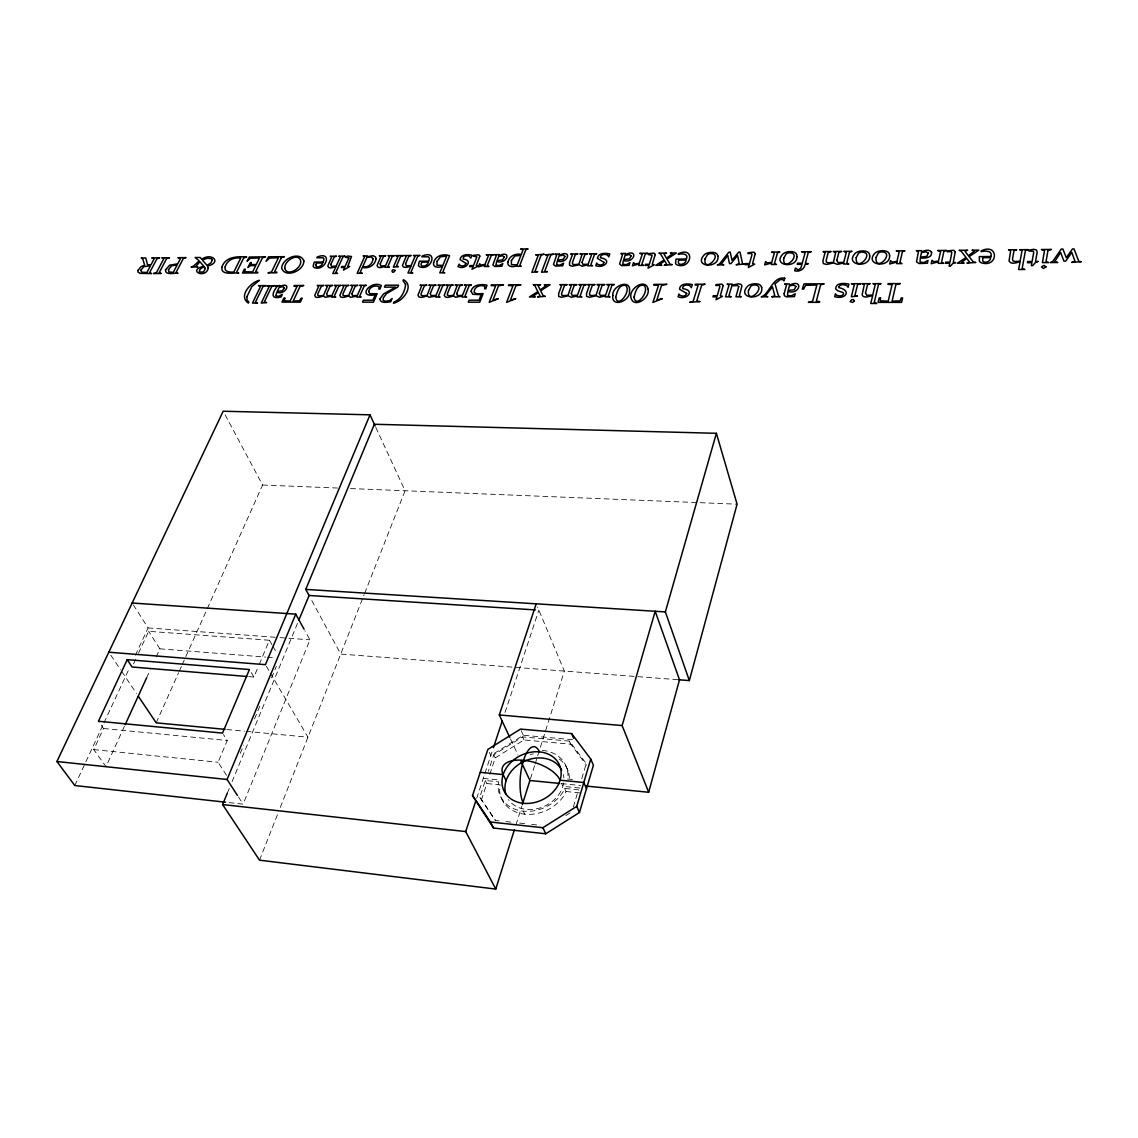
<?xml version="1.0" encoding="UTF-8"?>
<svg xmlns="http://www.w3.org/2000/svg" width="1138" height="1138" viewBox="0 0 1138 1138"><rect width="100%" height="100%" fill="white"/><g stroke="black" fill="none" stroke-linecap="round" stroke-linejoin="round"><path stroke-width="0.75" stroke-dasharray="5 3.75" d="M573.367 806.913L578.46 789.829L564.661 788.449L563.21 791.635A36.16 29.161 -25.5 0 1 523.437 811.166A36.16 29.161 -25.5 0 1 498.088 785.064L498.657 781.834L485.3 780.497L479.795 797.212L495.201 820.583M581.774 778.705L586.269 763.584L569.455 741.108L522.584 736.883L493.764 754.85L488.344 771.265M515.955 824.865L521.816 806.273M530.45 778.805L534.689 765.348M535.102 764.025L564.348 671.079L537.549 607.023M481.317 800.227L486.808 783.541L485.3 780.497M489.838 774.309L495.229 757.894L523.992 739.956L570.792 744.209L586.539 765.277M476.694 798.321L492.854 749.373M505.044 712.473L538.857 610.139M259.521 860.172L277.715 813.997M280.304 807.411L364.117 594.69M364.672 593.311L405.071 490.763L374.359 424.261M229.094 802.589L243.119 804.139L309.949 639.812L304.941 630.751M240.246 753.37L243.646 745.162M254.528 718.903L260.659 704.123M271.541 677.864L276.306 666.37M227.33 793.115L229.364 788.207M232.067 781.678L297.559 623.24M226.533 775.291L218.069 762.261L227.23 740.497L223.475 734.579M248.625 676.612L253.916 677.053L258.625 665.858M259.308 664.251L269.393 640.267L148.651 631.306L137.129 656.142M156.191 722.843L178.623 672.686M179.349 671.064L181.511 666.214M182.236 664.592L262.579 485.016L223.19 411.231M564.661 788.449L566.027 791.507L564.59 794.694A36.089 29.147 -25.5 0 1 524.903 814.196A36.089 29.147 -25.5 0 1 499.568 788.108L500.137 784.879L486.808 783.541M124.44 726.272L105.99 766.614L93.743 749.586L103.53 728.505L98.437 721.264M146.589 677.864L150.287 669.798M156.191 656.896L159.875 648.831L148.651 631.306M133.53 663.895L136.404 657.693M74.809 785.533L103.231 724.422M103.985 722.815L129.405 668.134M135.394 655.275L148.096 627.934L132.15 603.012M565.842 815.59L571.774 811.835M572.556 739.7L523.352 735.262L490.819 755.532L489.34 752.474M262.579 485.016L339.978 488.131M350.532 488.558L737.083 504.177M148.096 627.934L278.284 637.493M280.048 637.621L287.075 638.134M288.839 638.262L309.949 639.812M677.722 679.699L340.731 654.08L310.702 598.545M159.875 648.831L265.609 657.067M267.373 657.195L274.429 657.75M226.789 729.515L244.442 731.179M246.206 731.35L307.971 737.182L269.862 672.217M103.53 728.505L227.23 740.497M567.506 779.032L572.67 779.53M561.361 783.613L580.565 785.519M483.266 778.406L499.084 779.985M579.74 788.022L562.869 786.344L561.489 783.271M566.027 791.507L579.811 792.902M93.743 749.586L218.069 762.261M499.098 820.854L495.684 820.484L479.795 797.212M505.955 821.593L511.09 822.148M519.653 823.087L524.789 823.642M531.631 824.381L538.487 825.121M110.77 655.147L120.642 669.869M121.638 671.335L136.446 693.412M238.397 796.899L243.119 804.139M251.228 672.544L253.916 677.053M266.32 666.185L268.981 670.709M269.393 640.267L271.982 644.734M272.836 646.228L277.131 653.681M502.299 799.616L503.793 802.646M493.764 754.85L495.229 757.894M523.267 811.152L524.718 814.182M510.507 738.932L517.975 754.921M522.584 736.883L523.992 739.956M521.218 730.639L523.352 735.262M566.838 768.122L568.189 771.194M569.455 741.108L570.792 744.209M563.367 774.665A30.498 24.638 -25.5 0 1 563.865 777.923M563.651 782.944A30.498 24.638 -25.5 0 1 539.753 808.008A30.498 24.638 -25.5 0 1 508.53 799.673M559.213 759.003A36.089 29.147 -25.5 0 1 569.37 778.847M530.294 754.508A36.089 29.147 -25.5 0 1 533.309 753.868M542.342 750.355A36.16 29.161 -25.5 0 1 568.004 775.775"/><path stroke-width="1.5" d="M991.056 256.263C992.649 250.26 984.697 250.787 981.041 251.64L981.198 250.858C998.609 242.437 998.68 267.345 982.122 263.034A5.761 3.798 -10 0 1 979.405 261.185L979.306 256.605L990.999 256.505M686.499 258.781C688.817 253.404 681.477 253.447 678.205 254.414L678.433 253.689C695.346 246.064 691.577 269.293 677.722 265.168A5.292 3.457 -16.9 0 1 675.545 263.419L676.029 259.094L686.427 259.009M678.717 679.77L689.344 680.581L737.083 504.177L716.385 433.308L374.359 424.261L305.752 589.399L309.081 595.558L298.91 619.968M648.674 792.261L679.5 679.827L655.189 611.262L622.13 725.546L648.674 792.261L585.8 786.031M689.344 680.581L665.36 611.903L716.385 433.308M579.455 812.504L593.396 765.262L590.75 759.046L571.646 733.626L520.521 729.088L487.861 749.416L472.526 795.59L493.508 828.037L545.756 833.784L579.455 812.504L576.724 806.373L590.75 759.046M227.33 793.115L222.607 804.552L259.521 860.172L495.755 889.077L514.362 829.929M522.342 804.58L529.782 780.924M495.755 889.077L465.698 831.565L475.684 801.365M493.408 747.694L502.285 720.852M509.753 737.339L499.298 714.963L536.211 603.823M428.813 260.915L429.439 258.255L428.514 256.832L421.842 256.761L422.141 256.064C438.471 249.137 431.985 270.887 420.192 266.975A4.979 3.144 -22.3 0 1 418.443 265.31L419.367 261.214L428.713 261.128M323.292 261.783L324.017 259.194L323.206 257.8L316.833 257.729L317.161 257.046C333.221 250.403 325.752 271.527 314.742 267.714A4.865 3.001 -24.2 0 1 313.149 266.093L314.244 262.081L323.178 261.996M237.458 795.448L227.074 779.487L295.738 614.15L132.15 603.012M225.594 802.205L74.809 785.533L56.9 761.521L223.19 411.231L370.006 414.829L265.439 664.663L108.793 652.202M125.18 724.664L146.589 677.864M127.214 659.656L98.437 721.264L222.536 733.1L249.435 669.542L127.214 659.656L132.093 666.996L246.861 676.47M472.526 795.59L490.478 822.02L542.897 827.71L576.724 806.373M305.752 589.399L665.36 611.903M309.038 595.473L535.315 609.911M499.298 714.963L622.13 725.546M225.025 729.344L156.191 722.843L138.409 696.356M480.25 772.332L503.167 774.58A30.698 14.965 18.2 0 1 523.693 760.298A30.698 14.965 18.2 0 1 560.109 780.184L583.794 782.517L586.483 788.691M559.611 783.442L529.924 780.497L520.962 761.308M56.9 761.521L227.074 779.487M222.607 804.552L465.698 831.565M295.738 614.15L304.102 629.243M490.478 822.02L493.508 828.037M503.167 774.58L506.111 780.682M542.897 827.71L545.756 833.784M370.006 414.829L375.127 425.911M571.646 733.626L573.652 738.292M505.756 793.869A30.498 24.638 -25.5 0 1 525.329 760.824A30.498 24.638 -25.5 0 1 561.717 770.127M523.324 803.3A30.882 10.982 -84.8 0 1 523.452 760.511A30.882 10.982 -84.8 0 1 539.483 751.877M761.706 287.573C763.84 301.2 736.03 299.194 747.438 286.406A6.629 4.424 -15.2 0 1 751.549 284.201C754.978 283.49 760.838 283.092 761.706 287.573M205.381 268.468L203.474 271.982L199.235 272.01L199.918 269.493L201.952 267.814L204.442 266.961L205.381 268.468M838.834 286.861L838.82 287.644C851.85 290.218 845.847 300.005 834.68 296.677L835.406 293.832L836.743 295.354L839.83 295.994L842.376 295.439L843.585 293.931L843.173 292.608L837.653 290.702L835.676 288.881C835.648 282.409 844.595 283.106 848.905 284.116L848.109 287.302L846.729 285.496L843.187 284.571L840.214 285.154L838.834 286.861M405.569 284.358C405.028 291.57 400.989 299.45 393.876 302.111L393.407 303.177C402.752 301.655 414.986 285.923 403.464 279.692L403.008 280.745L405.569 284.358M717.95 255.993C719.813 269.109 692.871 267.33 704.138 254.955A6.472 4.225 -16.2 0 1 708.163 252.807C711.449 252.11 717.168 251.64 717.95 255.993M955.237 251.768L953.303 262.081L955.635 262.693L953.018 263.248L950.372 266.207L949.106 266.207L949.732 263.262L945.422 263.291L945.678 262.138L949.974 262.11L951.852 252.522L950.927 251.626L947.229 251.768L947.413 250.886L953.644 250.26L955.237 251.768M315.795 264.884C315.567 269.407 322.566 265.837 322.708 262.978L316.478 263.02L315.795 264.884M931.609 252.423C932.065 258.411 924.341 258.127 920.258 258.127L920.073 262.096L924.028 262.537L928.011 260.417L927.385 263.234L919.035 263.547L916.503 261.825L918.451 251.626L916.36 250.701L921.439 250.644L921.524 251.925C924.312 250.488 929.945 248.738 931.609 252.423M373.051 258.639C372.823 263.675 368.015 268.17 362.837 266.477L366.891 257.387L371.258 256.946L373.051 258.639M471.089 291.214L472.725 294.301L481.189 294.671L479.013 300.204L469.069 300.204L468.273 302.196L479.738 302.196L483.138 293.59L476.651 293.803L474.148 292.324C473.835 286.819 480.407 284.23 484.859 286.392L484.66 288.81L485.77 288.81L487.007 285.183C481.402 283.888 472.739 284.386 471.089 291.214M865.506 293.063L866.786 295.311L872.718 295.041L875.207 284.628L872.946 283.661L881.054 283.632L878.479 284.614L874.212 302.523L876.758 303.49L870.698 303.49L872.704 295.681L866.103 297.089L863.301 296.534L862.106 294.884L864.283 284.656L862.291 283.703L870.229 283.675L867.54 284.642L865.506 293.063M368.684 291.499L369.765 293.661L377.162 293.732L373.492 302.153L362.524 302.153L363.378 300.204L372.88 300.204L375.256 294.799C356.308 298.184 370.675 279.564 381.287 285.524L379.921 289.052L378.854 289.066L379.167 286.705C375.085 284.827 369.466 286.733 368.684 291.499M836.786 260.417L838.066 262.579L843.756 262.295L846.302 252.295L843.841 251.384L851.992 251.299L849.474 252.266L846.757 263.049L848.806 263.973L843.514 264.016L843.614 262.978L837.369 264.386L833.628 262.949L826.515 264.471L823.329 263.561L822.916 260.773L825.093 252.494L823.03 251.583L831.153 251.498L828.236 252.465L826.145 260.502L826.444 262.238L828.592 262.793L833.457 262.295L835.69 252.394L833.244 251.484L841.75 251.398L838.862 252.366L836.786 260.417M379.921 298.896C380.049 303.946 387.56 302.096 390.732 301.798L392.141 298.512L389.594 300.603L385.924 301.286L383.165 300.418L383.293 297.9L386.522 293.618L397.802 287.032L398.584 285.169L385.327 285.211L384.488 287.146L395.64 287.117L383.534 293.974L379.921 298.896M784.153 293.576L784.324 295.724L786.401 296.862L794.466 296.591L795.234 293.775L791.28 295.88L787.482 295.411L787.894 291.428C800.242 295.197 803.727 278.042 789.473 285.211L789.473 283.931L784.566 283.945L786.529 284.898L784.153 293.576M928.295 253.148L926.816 256.349L920.471 257.174L921.481 252.622L925.934 251.825L928.295 253.148M880.485 297.943L880.328 300.873L888.237 301.129L892.064 284.713L887.939 284.358L888.109 283.618L900.357 283.575L895.876 284.699L892.078 301.157L900.058 300.873L901.268 297.928L902.605 297.928L901.595 302.381L878.095 302.367L879.148 297.943L880.485 297.943M686.683 293.419L685.403 295.581L682.971 296.122L680.111 295.496L678.945 294.031L678.077 296.79C686.712 300.375 695.83 290.517 682.914 288.668L682.587 288.028C682.843 284.543 687.864 284.457 690.169 285.937L691.335 287.686L692.302 284.6C688.063 283.547 679.827 283.12 679.542 289.223L686.683 293.419M284.756 268.027C286.705 277.288 301.3 268.739 300.788 261.228C298.91 251.882 284.287 260.574 284.756 268.027M625.374 253.447L625.288 254.656C639.015 247.899 634.463 263.988 623.396 260.517L622.728 264.258L626.199 264.67L629.997 262.679L629.101 265.339L621.618 265.638L619.598 264.002L622.6 254.371L620.85 253.489L625.374 253.447M208.254 267.971C205.95 279.535 186.39 270.503 203.802 266.221L199.918 261.74L196.205 266.036L197.813 266.961L191.099 267.017L193.616 266.05L199.15 260.83L195.124 257.515L200.16 257.473L201.739 259.265C211.568 252.152 222.465 262.281 207.514 266.136L208.254 267.971M634.037 297.075C635.63 308.91 649.001 292.523 644.72 286.207A3.414 2.262 -17.8 0 0 642.316 285.183C636.626 285.595 635.274 292.651 634.037 297.075M982.606 257.686L982.834 261.214C985.551 263.845 990.558 261.256 990.743 257.615L982.606 257.686M246.903 296.691L246.989 299.835L248.881 302.054L248.369 303.092C237.956 296.307 250.73 282.068 259.421 280.318L251.825 286.62L246.903 296.691M559.412 254.073L559.299 255.268C572.883 248.639 567.933 264.457 557.279 261.043L556.51 264.741L559.868 265.154L563.637 263.177L562.67 265.794L555.387 266.093L553.466 264.5L556.681 254.983L555.017 254.115L559.412 254.073M615.715 297.089C617.209 308.867 630.608 292.537 626.398 286.25A3.4 2.248 -18.2 0 0 624.022 285.24C618.347 285.666 616.981 292.679 615.715 297.089M604.107 262.409L602.813 264.471L600.48 265.012L597.777 264.429L596.725 263.034L595.786 265.666C603.723 269.009 613.069 259.706 600.693 257.885L600.409 257.273C600.764 253.987 605.473 253.802 607.706 255.239L608.759 256.904L609.797 253.945C605.658 252.935 597.934 252.664 597.464 258.426L604.107 262.409M938.409 261.74L938.238 263.347L943.701 263.305L941.539 262.366L943.886 251.384L946.46 250.417L937.612 250.502L940.6 251.427L938.509 261.043L933.644 261.74L931.965 260.246L931.211 263.746L938.409 261.74M738.718 286.691L735.93 296.833L741.279 296.833L739.316 295.88L741.948 285.908L740.938 284.344L738.363 283.817L732.033 285.14L732.189 284.116L727.097 284.13L729.031 285.069L725.532 296.833L731.25 296.833L728.889 295.88L731.862 285.823L737.566 285.538L738.718 286.691M755.248 253.603L752.588 263.532L754.693 264.116L748.349 267.501L749.174 264.67L745.191 264.699L745.518 263.589L749.501 263.561L752.062 254.329L751.279 253.475L747.851 253.603L748.093 252.75L753.911 252.152L755.248 253.603M795.931 286.492L794.324 289.692L788.15 290.474L789.402 285.908L793.741 285.14L795.931 286.492M723.156 285.553L720.34 295.695L722.445 296.307L716.044 299.735L716.912 296.847L712.929 296.847L713.27 295.709L717.253 295.709L719.956 286.278L719.188 285.396L715.745 285.51L716.001 284.628L721.848 284.073L723.156 285.553M875.99 257.487C875.122 273.689 896.36 251.74 881.182 251.911A4.125 2.717 -12.3 0 0 878.28 253.162L875.99 257.487M896.815 262.039L896.616 263.632L902.007 263.603L899.888 262.665L902.406 251.768L904.952 250.801L896.232 250.886L899.162 251.811L896.943 261.342L892.135 262.053L890.513 260.559L889.703 264.03L896.815 262.039M498.999 254.642L498.842 255.822C512.299 249.307 506.993 264.884 496.709 261.527L495.855 265.182L499.127 265.581L502.84 263.646L501.83 266.235L494.731 266.52L492.896 264.941L496.296 255.538L494.703 254.684L498.999 254.642M856.189 257.643C855.179 273.774 876.445 251.939 861.381 252.095A4.097 2.703 -12.8 0 0 858.479 253.347L856.189 257.643M648.134 289.379C650.011 298.569 633.183 309.095 630.879 297.331C629.001 288.156 645.915 277.544 648.134 289.379M507.946 261.968C506.581 267.274 513.864 267.458 517.05 265.609L516.823 266.306L521.275 266.264L519.81 265.396L525.784 249.834L528.117 248.923L520.607 248.994L523.011 249.862L521.346 254.457C515.756 253.077 509.084 255.936 507.946 261.968M612.827 295.51C611.106 308.384 630.708 301.015 629.499 291.257C631.306 278.298 611.618 285.752 612.827 295.51M889.632 255.837C890.101 268.511 864.155 265.481 874.695 253.418A6.771 4.467 -12.4 0 1 878.821 251.199C882.675 250.189 889.859 250.303 889.632 255.837M599.356 293.348L600.295 295.467L605.587 295.226L608.972 285.425L606.796 284.514L614.335 284.486L611.903 285.41L608.275 295.98L610.068 296.918L605.174 296.918L605.388 295.908L599.484 297.246L596.17 295.809L589.456 297.26L586.596 296.349L586.511 293.604L589.384 285.482L587.578 284.571L595.074 284.543L592.286 285.467L589.512 293.362L589.626 295.069L591.547 295.624L596.084 295.169L599.171 285.453L597.009 284.543L604.875 284.514L602.102 285.439L599.356 293.348M655.26 254.528L652.259 264.258L654.25 264.827L648.02 268.155L648.93 265.382L645.104 265.396L645.474 264.315L649.3 264.286L652.174 255.225L648.148 254.514L648.432 253.674L654.051 253.105L655.26 254.528M433.621 262.75C432.255 267.899 439.609 267.899 442.639 266.164L439.766 272.85L444.745 272.821L442.853 271.968L449.567 255.723C443.45 253.376 435.143 255.737 433.621 262.75M869.716 256.007C870.129 268.625 844.339 265.609 854.923 253.603A6.743 4.438 -12.8 0 1 859.048 251.384C862.86 250.374 870.015 250.502 869.716 256.007M1081.1 261.712L1071.612 262.409L1075.04 261.37L1071.825 252.48L1065.666 261.128L1063.916 261.143L1060.644 252.522L1054.698 261.541L1057.743 262.508L1050.274 262.565L1052.607 261.612L1061.27 249.051L1062.892 249.037L1066.278 257.672L1072.494 248.938L1074.03 248.923L1078.824 261.37L1081.1 261.712M783.755 258.241C782.275 274.102 803.67 252.664 788.99 252.764A4.011 2.632 -14.4 0 0 786.13 254.002L783.755 258.241M466.068 263.461L464.717 265.481L462.469 265.993L459.965 265.424L459.055 264.073L458.002 266.633C465.186 270.517 474.176 260.232 463.138 259.066L463.607 256.861L465.613 255.822L468.771 255.865L470.819 258.113L471.986 255.239C467.917 254.187 460.748 254.144 460.051 259.592L466.068 263.461M582.073 262.38L582.997 264.443L588.161 264.172L591.561 254.656L589.427 253.788L596.81 253.717L594.434 254.628L590.793 264.884L592.542 265.766L587.749 265.808L587.962 264.827L582.172 266.164L578.958 264.784L572.357 266.235L569.583 265.367L569.512 262.707L572.386 254.841L570.636 253.973L577.962 253.902L575.231 254.812L572.457 262.465L572.542 264.101L574.42 264.642L578.872 264.158L581.973 254.741L579.854 253.874L587.549 253.802L584.832 254.727L582.073 262.38M137.954 270.474L137.968 272.082L140.202 273.376L151.582 273.561L149.59 272.651L156.93 258.81L159.704 257.857L151.738 257.928L154.156 258.838L151.013 264.756L147.542 264.784L145.792 257.985L141.212 258.027L142.776 258.938L144.64 265.14L140.899 266.733L137.954 270.474M571.333 293.391L572.258 295.496L577.478 295.254L580.949 285.51L578.815 284.6L586.269 284.571L583.851 285.496L580.124 296.008L581.888 296.933L577.051 296.933L577.279 295.937L571.418 297.274L568.175 295.837L561.503 297.274L558.701 296.364L558.644 293.647L561.589 285.567L559.811 284.656L567.222 284.642L564.462 285.553L561.617 293.405L561.703 295.098L563.595 295.652L568.09 295.197L571.262 285.538L569.142 284.628L576.909 284.614L574.164 285.524L571.333 293.391M165.494 269.919C165.067 275.894 175.096 272.437 178.054 273.404L176.034 272.48L183.275 258.568L186.063 257.601L177.855 257.686L180.458 258.582L177.741 263.817L169.69 265.14L165.494 269.919M748.463 290.489C746.699 306.648 768.52 284.969 753.783 284.927A4.04 2.689 -15.2 0 0 750.909 286.179L748.463 290.489M1047.984 250.417L1046.05 261.612L1048.639 262.579L1042.422 262.622L1044.542 250.46L1041.398 249.521L1051.455 249.421L1047.984 250.417M771.564 262.963L771.294 264.514L776.429 264.485L774.466 263.561L777.453 252.935L779.928 251.982L771.621 252.067L774.366 252.963L771.72 262.281L767.112 262.963L765.646 261.512L764.679 264.898L771.564 262.963M1038.069 261.47L1035.281 262.665L1032.664 265.666L1031.355 265.68L1031.881 262.693L1027.443 262.722L1027.657 261.541L1032.095 261.512L1033.702 252.565L1033.332 251.214L1028.88 251.014L1029.051 250.118L1033.759 249.307L1036.576 250.076L1037.159 252.28L1035.523 261.484L1038.069 261.47M212.209 260.161L210.971 262.878L206.96 265.353L202.365 260.019L207.13 258.283L211.355 258.653A4.168 2.504 -26 0 1 212.209 260.161M395.099 270.446C391.842 275.894 390.32 267.33 395.099 270.446M1028.041 249.635L1025.423 250.63L1022.166 268.525L1024.883 269.478L1018.567 269.521L1020.146 261.712C1016.903 262.494 1011.127 265.012 1009.036 261L1010.644 250.773L1008.51 249.819L1016.76 249.748L1014.029 250.744L1012.464 259.151L1012.976 260.943L1015.423 261.527L1020.117 261.086L1022.024 250.659L1019.605 249.72L1028.041 249.635M631.149 255.822L629.442 258.838L623.695 259.606L625.175 255.31L629.229 254.571L631.149 255.822M303.889 260.943C303.903 270.986 285.382 278.511 281.669 268.284C281.811 258.369 300.119 250.744 303.889 260.943M796.97 256.619C797.155 269.037 771.92 266.036 782.674 254.258A6.6 4.339 -14.5 0 1 786.742 252.067C790.426 251.043 797.468 251.228 796.97 256.619M221.981 267.103C220.246 275.951 234.385 272.366 238.781 273.049L236.661 272.11L243.66 257.999L246.704 257.032C237.742 256.221 225.111 256.591 221.981 267.103M225.196 266.818C223.489 271.954 230.445 272.466 233.845 271.996L240.701 258.198C234.172 256.875 227.045 260.161 225.196 266.818M705.062 258.881C703.071 274.457 724.579 253.461 710.325 253.489A3.94 2.575 -16.2 0 0 707.509 254.713L705.062 258.881M975.622 262.465L966.887 263.148L969.619 262.124L966.731 258.426L961.781 262.209L964.17 263.163L957.371 263.219L966.02 257.529L961.141 251.171L959.135 250.289L967.656 250.218L964.967 251.171L968.381 255.709L974.427 251.057L972.008 250.175L978.808 250.104L969.092 256.633L973.445 262.124L975.622 262.465M375.981 258.852C375.213 265.268 368.328 269.009 362.325 267.416L360.163 272.451L362.297 273.291L357.161 273.319L364.573 256.761L363.122 255.936L367.275 255.894L367.09 256.747L373.122 255.68L375.654 257.032L375.981 258.852M564.974 256.406L563.21 259.393L557.606 260.147L559.171 255.908L563.139 255.168L564.974 256.406M456.722 293.547L457.49 295.61L462.483 295.382L466.31 285.851L464.318 284.969L471.431 284.941L469.084 285.837L464.973 296.108L466.594 297.004L462 297.018L462.256 296.036L455.527 297.26L453.578 295.937C451.089 296.364 445.214 299.322 444.218 295.339L447.831 285.908L446.196 285.026L453.265 284.998L450.577 285.894L447.462 293.561L447.447 295.211L449.226 295.766L453.536 295.311L457.063 285.88L455.086 284.998L462.497 284.969L459.823 285.866L456.722 293.547M678.817 260.118C675.929 266.491 686.072 264.969 686.058 260.061L678.817 260.118M279.663 285.553L279.407 286.705C292.537 280.531 286.036 295.581 276.833 292.31L275.681 295.88L278.654 296.307L282.295 294.415L281.086 296.961C271.171 299.593 271.285 293.974 277.089 286.42L275.439 286.122L279.663 285.553M430.32 293.59L431.046 295.638L435.982 295.396L439.894 285.937L437.931 285.055L444.958 285.026L442.625 285.923L438.429 296.136L440.036 297.032L435.484 297.032L435.74 296.051L429.069 297.274L427.163 295.965C424.73 296.378 418.855 299.322 417.931 295.368L421.615 285.979L420.007 285.112L427.006 285.083L424.332 285.979L421.145 293.59L421.117 295.24L422.867 295.78L427.134 295.339L430.747 285.965L428.798 285.083L436.139 285.055L433.478 285.951L430.32 293.59M479.838 256.135L476.267 265.538L478.074 266.079L472.014 269.293L473.095 266.605L469.525 266.633L469.951 265.581L473.508 265.552L476.907 256.818L473.223 256.135L473.55 255.325L478.828 254.77L479.838 256.135M639.072 263.931L638.717 265.453L643.582 265.41L641.775 264.514L645.246 254.158L647.65 253.233L639.769 253.319L642.301 254.187L639.257 263.262L634.848 263.931L633.539 262.522L632.429 265.808L639.072 263.931M504.333 256.96L502.541 259.905L497.05 260.645L498.7 256.463L502.583 255.737L504.333 256.96M857.355 296.122L851.338 296.748L854.325 284.685L851.437 283.732L860.925 283.703L857.568 284.685L854.837 295.78L857.355 296.122M140.97 270.104L141.51 272.138L146.873 272.537L150.444 265.808L143.829 266.633L140.97 270.104M168.452 269.692L168.979 271.925L173.275 272.366L177.187 264.884L171.568 265.823L168.452 269.692M251.299 262.622L250.815 264.557L256.263 264.514L259.464 257.97L250.332 258.255L247.031 261.214L249.393 257.003L265.481 256.847L262.437 257.828L255.509 271.996L257.97 272.295L257.657 272.935L242.465 273.02L244.371 269.165L245.353 269.165L244.556 271.769L252.664 271.882L255.737 265.581L250.289 265.623L247.913 267.558L250.346 262.622L251.299 262.622M405.583 263.817L406.238 265.808L411.131 265.552L415.086 256.292L413.407 255.453L420.036 255.396L417.746 256.278L410.989 272.153L412.881 273.006L407.93 273.035L411.003 266.107C408.727 266.605 403.307 269.165 402.468 265.467L406.138 256.377L404.687 255.538L411.174 255.481L408.798 256.349L405.583 263.817M819.573 301.598L819.374 302.338L808.321 302.338L812.603 301.243L816.856 285.026L805.718 285.325L803.513 289.152L802.276 289.152L804.025 283.888L824.182 283.817L820.598 284.927L816.33 301.243L819.573 301.598M351.912 293.689L352.538 295.709L357.318 295.482L361.457 286.164L359.594 285.297L366.393 285.282L364.103 286.164L359.665 296.193L361.187 297.075L356.777 297.075L357.076 296.122L350.575 297.317L348.783 296.036C346.45 296.421 340.632 299.351 339.864 295.453L343.776 286.221L342.254 285.353L349.025 285.339L346.407 286.207L343.036 293.704L342.951 295.325L344.615 295.852L348.769 295.411L352.609 286.193L350.76 285.325L357.858 285.311L355.255 286.179L351.912 293.689M380.206 263.945L380.775 265.979L385.569 265.737L389.594 256.534L387.944 255.694L394.417 255.637L392.24 256.505L387.944 266.349L389.367 267.188L385.085 267.231L385.355 266.292C383.165 266.804 377.83 269.308 377.076 265.652L380.803 256.619L379.381 255.78L385.796 255.709L383.435 256.591L380.206 263.945M511.403 260.559L511.446 264.67L517.235 264.87L520.877 255.396L514.817 255.979L511.403 260.559M811.11 251.697L808.208 252.75L805.405 263.148L808.293 263.788L805.092 264.329C804.495 269.237 799.303 272.195 794.68 270.83L795.434 268.07L798.236 269.991L800.796 268.141L801.963 264.301L797.226 264.329L797.539 263.205L802.262 263.177L805.078 252.778L801.536 251.783L811.11 251.697M326.634 293.732L327.232 295.738L331.969 295.51L336.179 286.235L334.344 285.382L341.073 285.353L338.797 286.235L334.273 296.221L335.767 297.089L331.414 297.103L331.713 296.15L325.269 297.331L323.519 296.051C321.229 296.435 315.425 299.365 314.7 295.482L318.697 286.292L317.203 285.439L323.889 285.41L321.3 286.292L317.872 293.746L317.758 295.354L319.408 295.88L323.505 295.439L327.431 286.264L325.61 285.41L332.623 285.382L330.048 286.264L326.634 293.732M784.779 278.198L784.011 280.944L782.859 279.649L780.355 279.45L775.006 283.846L778.463 295.837L780.028 296.805L771.735 296.805L774.822 295.823L772.503 286.847L765.333 295.852L767.851 296.805L761.222 296.819L763.328 295.908C770.113 290.844 773.954 276.136 784.779 278.198M330.859 264.4L331.414 266.349L336.165 266.093L340.319 256.989L338.726 256.164L345.155 256.093L342.908 256.96L335.781 272.608L337.588 273.433L332.794 273.461L336.023 266.648C333.847 267.117 328.469 269.663 327.787 266.007L331.656 257.074L330.276 256.235L336.564 256.178L334.231 257.046L330.859 264.4M348.868 257.97L345.127 266.477L341.756 266.505L341.286 267.53L344.658 267.515L343.477 270.119L349.665 266.448L347.73 266.463L351.5 256.491L347.588 256.022L345.426 257.302L348.868 257.97M437.02 261.356L437.02 265.239L442.853 265.41L446.693 256.15L440.52 256.761L437.02 261.356M744.508 264.116L736.073 264.77L739.231 263.788L737.609 255.438L731.023 263.561L729.486 263.575L727.779 255.481L721.321 263.945L723.868 264.855L717.31 264.898L719.486 264.016L728.804 252.209L730.226 252.195L732.033 260.303L738.676 252.11L740.027 252.095L742.545 263.788L744.508 264.116M484.76 265.054L484.319 266.534L488.885 266.491L487.249 265.623L491.232 255.595L493.551 254.699L486.154 254.77L488.472 255.609L484.973 264.414L480.791 265.054L479.667 263.689L478.387 266.889L484.76 265.054M699.799 301.57L689.685 302.281L693.198 301.214L698.12 285.297L695.09 284.941L695.304 284.23L705.133 284.201L701.648 285.282L696.741 301.214L699.799 301.57M284.884 298.199L284.073 300.788L290.204 301.015L297.018 286.477L293.874 286.164L294.187 285.51L303.789 285.482L300.019 286.477L293.206 301.044L299.522 300.802L301.157 298.184L302.21 298.184L300.375 302.125L281.968 302.111L283.817 298.199L284.884 298.199M672.032 264.628L664.194 265.268L666.74 264.315L664.649 260.815L659.77 264.386L661.775 265.282L655.73 265.325L664.123 259.962L660.595 253.973L658.916 253.134L666.498 253.063L663.98 253.959L666.441 258.241L672.402 253.859L670.367 253.02L676.413 252.963L666.968 259.123L670.14 264.315L672.032 264.628M662.174 298.725L652.928 302.423L658.475 285.41L653.653 285.069L653.881 284.358L666.896 284.315L661.576 285.396L656.839 300.019L662.174 298.725M421.757 262.181C418.343 268.298 428.087 266.619 428.272 262.124L421.757 262.181M284.358 287.857L282.409 290.745L277.245 291.442L279.208 287.331L282.878 286.648L284.358 287.857M545.187 296.364L537.605 296.961L540.109 296.022L538.302 292.494L533.395 296.051L535.273 296.961L529.44 296.961L537.847 291.641L534.789 285.595L533.224 284.742L540.536 284.728L538.061 285.61L540.18 289.92L546.183 285.567L544.277 284.713L550.095 284.699L540.635 290.816L543.381 296.036L545.187 296.364M547.321 271.655L541.532 272.267L547.961 255.068L545.344 254.77L553.836 254.13L550.792 255.04L544.704 271.356L547.321 271.655M537.591 271.712L531.83 272.323L538.302 255.154L535.699 254.869L544.163 254.215L541.119 255.125L534.988 271.413L537.591 271.712M515.585 298.768L506.638 302.352L512.954 285.837L508.444 285.51L508.7 284.827L520.962 284.784L515.884 285.837L510.464 300.034L515.585 298.768M498.103 298.768L489.184 302.338L495.613 285.894L491.118 285.553L491.388 284.884L503.565 284.841L498.515 285.88L493.01 300.034L498.103 298.768M398.371 266.577L393.321 267.174L397.973 256.448L395.782 255.623L403.563 255.552L400.633 256.434L396.365 266.278L398.371 266.577M1045.978 266.904L1043.461 268.454L1041.469 266.932L1044.001 265.396L1045.978 266.904M266.52 302.537L261.228 303.092L269.222 286.449L266.904 286.15L274.642 285.567L271.769 286.435L264.201 302.239L266.52 302.537M281.356 257.657L274.514 271.882L276.989 272.181L276.69 272.821L267.971 272.864L271.584 271.897L278.397 257.757L269.535 258.07L265.993 261.427L268.511 256.818L284.429 256.676L281.356 257.657M263.049 286.463L255.438 302.239L257.487 303.092L252.48 303.092L260.517 286.463L258.468 285.624L265.922 285.595L263.049 286.463M854.339 301.044L852.675 302.452L850.1 301.627L851.75 299.635L853.372 299.635L854.339 301.044M166.546 258.724L159.235 272.594L161.24 273.504L153.474 273.547L156.461 272.608L163.772 258.739L161.781 257.828L169.519 257.757L166.546 258.724M523.779 803.343A30.612 24.652 -25.5 0 0 560.195 766.941A30.612 24.652 -25.5 0 0 510.734 762.545A30.612 24.652 -25.5 0 0 523.779 803.343"/></g></svg>
